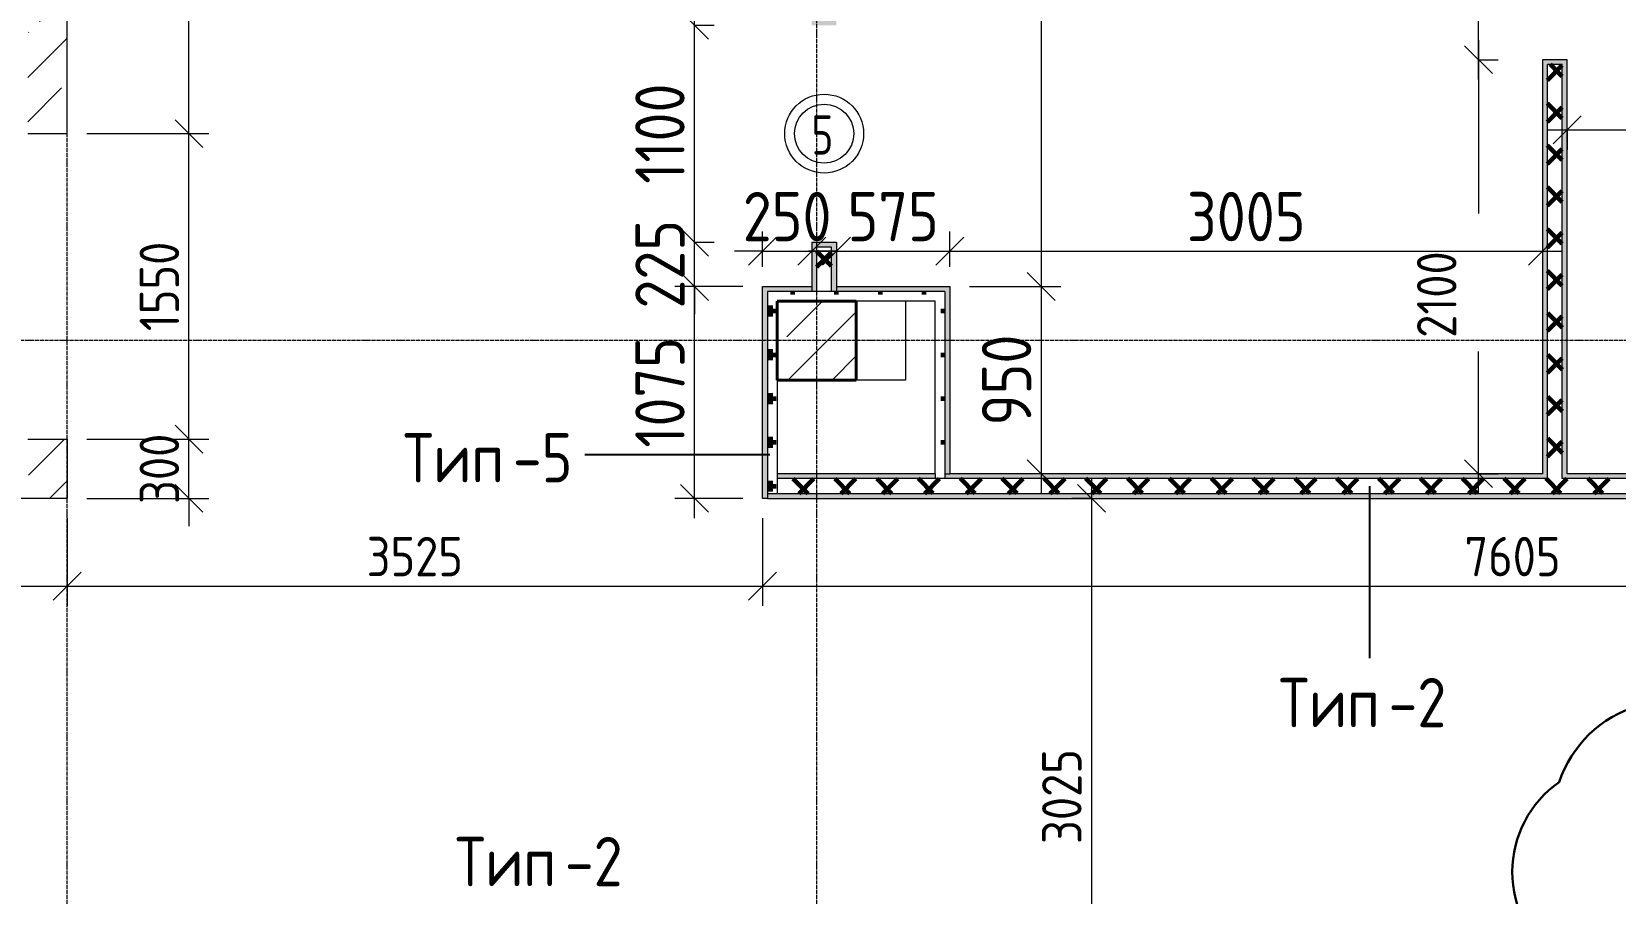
# Model space of a CAD drawing. Header units: millimetres. Extents: x -60946 to 138510, y -262288 to 24501.
# Drawn here: x 46904 to 54933, y -48263 to -43892 of the extents above; entities that cross this region are included whole.
import ezdxf

# ---------------------------------------------------------------- set-up
doc = ezdxf.new("R2010")
doc.units = ezdxf.units.MM
doc.linetypes.add('ADSK_Линия сетки', pattern=[25, 20, -2.5, 0, -2.5])
for name, color, linetype, lineweight in [('2)Тип-2', 3, 'Continuous', 60), ('2)Тип-5', 1, 'Continuous', 60), ('Марки дверей', 7, 'Continuous', 20), ('Несущие колонны', 7, 'Continuous', 18), ('Оси', 7, 'Continuous', 9), ('Перекрытие', 7, 'Continuous', 18), ('Размеры', 7, 'Continuous', 9), ('Стены наружные', 7, 'Continuous', 18), ('Стены несущие', 7, 'Continuous', 30), ('Стены отделка', 7, 'Continuous', 30), ('Стены штриховка', 7, 'Continuous', 9)]:
    doc.layers.add(name, color=color, linetype=linetype, lineweight=lineweight)
doc.layers.add('2)Тип-4', color=7, linetype='Continuous', lineweight=30, true_color=0x0080c0)
doc.styles.add('GOST Common_2', font='', dxfattribs={"width": 0.9, "height": 250})
doc.styles.add('GOST Common_3', font='', dxfattribs={"width": 0.9, "height": 200})
doc.styles.add('GOST Common_B', font='', dxfattribs={"width": 0.8, "height": 200})
doc.styles.get('GOST Common_2').set_extended_font_data('GOST Common')
doc.styles.get('GOST Common_3').set_extended_font_data('GOST Common')
doc.styles.get('GOST Common_B').set_extended_font_data('GOST Common', bold=True)
doc.dimstyles.new('ADSK_Основной_2_0_1', dxfattribs={"dimscale": 304.8, "dimtxt": 201.142999, "dimasz": 0.463911, "dimexe": 0.328084, "dimexo": 0.328084, "dimgap": 0.164042, "dimtad": 1, "dimdec": 3, "dimrnd": 0.001, "dimdsep": 46, "dimtxsty": 'GOST Common_3', "dimblk1": 'OBLIQUE', "dimblk2": 'OBLIQUE', "dimsah": 1, "dimcen": 0.09, "dimdle": 0.328084, "dimazin": 2, "dimtfac": 1, "dimtdec": 4, "dimtix": 1, "dimtmove": 1, "dimatfit": 3, "dimfxl": 1, "dimtvp": 1, "dimtolj": 1, "dimtzin": 0, "dimlwd": 20, "dimlwe": 20, "dimarcsym": 2})
doc.dimstyles.new('ADSK_Основной_2_0_2', dxfattribs={"dimscale": 304.8, "dimtxt": 201.142999, "dimasz": 0.463911, "dimexe": 0.328084, "dimexo": 0.328084, "dimgap": 0.164042, "dimtad": 1, "dimdec": 3, "dimrnd": 0.001, "dimdsep": 46, "dimtxsty": 'GOST Common_3', "dimblk1": 'OBLIQUE', "dimblk2": 'OBLIQUE', "dimsah": 1, "dimcen": 0.09, "dimdle": 0.328084, "dimazin": 2, "dimtfac": 1, "dimtdec": 4, "dimtix": 1, "dimtmove": 0, "dimatfit": 3, "dimfxl": 1, "dimtvp": 1, "dimtolj": 1, "dimtzin": 0, "dimlwd": 20, "dimlwe": 20, "dimarcsym": 2})
doc.dimstyles.new('ADSK_Основной_2_0_3', dxfattribs={"dimscale": 304.8, "dimtxt": 201.142999, "dimasz": 0.463911, "dimexe": 0.328084, "dimexo": 0.328084, "dimgap": 0.164042, "dimtad": 1, "dimdec": 3, "dimrnd": 0.001, "dimdsep": 46, "dimtxsty": 'GOST Common_2', "dimblk1": 'OBLIQUE', "dimblk2": 'OBLIQUE', "dimsah": 1, "dimcen": 0.09, "dimdle": 0.328084, "dimazin": 2, "dimtfac": 1, "dimtdec": 4, "dimtix": 1, "dimtmove": 0, "dimatfit": 3, "dimfxl": 1, "dimtvp": 1, "dimtolj": 1, "dimtzin": 0, "dimlwd": 20, "dimlwe": 20, "dimarcsym": 2})
pattern_1 = [(0, (1283.93, -48864.63), (111.125, 111.125), [55.562, -166.687]), (90, (1311.72, -48892.41), (-111.125, 111.125), [55.562, -166.687])]
pattern_2 = [(45, (1283.93, -48864.63), (-106.066, 106.066), []), (135, (1283.93, -48864.63), (-106.066, -106.066), [])]

# ---------------------------------------------------------------- blocks, each defined once
blk = doc.blocks.new('ADSK_КолоннаЖБ_Прямоугольная - 400x400 мм-1807143-Кладочный план 1-го этажа')
at = {"layer": 'Несущие колонны', "lineweight": 40}
for p, q in [((-200, 200), (200, 200)), ((-200, -200), (-200, 200)), ((200, 200), (200, -200)), ((200, -200), (-200, -200))]:
    blk.add_line(p, q, dxfattribs=at)
blk = doc.blocks.new('М_двери1 - Марка экземпляра 2-3719212-Кладочный план 1-го этажа')
at = {"layer": 'Марки дверей'}
for radius in [2, 1.5]:
    blk.add_circle((0, 0), radius, dxfattribs=at)
blk = doc.blocks.new('_Oblique')
at = {"color": 0, "linetype": 'ByBlock', "lineweight": -2}
blk.add_line((-0.5, -0.5), (0.5, 0.5), dxfattribs=at)
blk = doc.blocks.new('*D3844')
at = {"layer": 'Defpoints', "color": 0, "transparency": 16777216}
for p in [(52376.6, -46259.7), (51683.9, -49284.7), (52276.6, -49284.7)]:
    blk.add_point(p, dxfattribs=at)
at = {"layer": 'Размеры', "color": 0, "lineweight": 20, "transparency": 16777216}
for p, q in [((52276.6, -46159.7), (52276.6, -49384.7)), ((52276.6, -46259.7), (52176.6, -46259.7)), ((51783.9, -49284.7), (52376.6, -49284.7))]:
    blk.add_line(p, q, dxfattribs=at)
at = {"layer": 'Размеры', "color": 0, "lineweight": 20, "transparency": 16777216, "xscale": 141.4, "yscale": 141.4, "zscale": 141.4}
for p, rotation in [((52276.6, -46259.7), 90), ((52276.6, -49284.7), 270)]:
    blk.add_blockref('_Oblique', p, dxfattribs=dict(at, rotation=rotation))
at = {"layer": 'Размеры', "color": 0, "lineweight": 9, "transparency": 16777216, "insert": (52126.6, -47772.2), "char_height": 200, "width": 605.475, "attachment_point": 5, "rotation": 90, "style": 'GOST Common_3'}
blk.add_mtext('\\A1;3025', dxfattribs=at)
blk = doc.blocks.new('*D3859')
at = {"layer": 'Defpoints', "color": 0, "transparency": 16777216}
for p in [(47083.9, -46259.7), (42433.9, -46604.9), (47083.9, -46704.9)]:
    blk.add_point(p, dxfattribs=at)
at = {"layer": 'Размеры', "color": 0, "lineweight": 20, "transparency": 16777216}
for p, q in [((47083.9, -46359.7), (47083.9, -46804.9)), ((42333.9, -46704.9), (47183.9, -46704.9)), ((42433.9, -46704.9), (42433.9, -46804.9))]:
    blk.add_line(p, q, dxfattribs=at)
at = {"layer": 'Размеры', "color": 0, "lineweight": 20, "transparency": 16777216, "xscale": 141.4, "yscale": 141.4, "zscale": 141.4, "rotation": 180}
blk.add_blockref('_Oblique', (42433.9, -46704.9), dxfattribs=at)
at = {"layer": 'Размеры', "color": 0, "lineweight": 20, "transparency": 16777216, "xscale": 141.4, "yscale": 141.4, "zscale": 141.4}
blk.add_blockref('_Oblique', (47083.9, -46704.9), dxfattribs=at)
at = {"layer": 'Размеры', "color": 0, "lineweight": 9, "transparency": 16777216, "insert": (44758.9, -46554.9), "char_height": 200, "width": 625.93, "attachment_point": 5, "style": 'GOST Common_3'}
blk.add_mtext('\\A1;4650', dxfattribs=at)
blk = doc.blocks.new('*D3860')
at = {"layer": 'Defpoints', "color": 0, "transparency": 16777216}
for p in [(47083.9, -46259.7), (50608.9, -46259.7), (50608.9, -46704.9)]:
    blk.add_point(p, dxfattribs=at)
at = {"layer": 'Размеры', "color": 0, "lineweight": 20, "transparency": 16777216}
for p, q in [((47083.9, -46359.7), (47083.9, -46804.9)), ((50608.9, -46359.7), (50608.9, -46804.9)), ((46983.9, -46704.9), (50708.9, -46704.9))]:
    blk.add_line(p, q, dxfattribs=at)
at = {"layer": 'Размеры', "color": 0, "lineweight": 20, "transparency": 16777216, "xscale": 141.4, "yscale": 141.4, "zscale": 141.4, "rotation": 180}
blk.add_blockref('_Oblique', (47083.9, -46704.9), dxfattribs=at)
at = {"layer": 'Размеры', "color": 0, "lineweight": 20, "transparency": 16777216, "xscale": 141.4, "yscale": 141.4, "zscale": 141.4}
blk.add_blockref('_Oblique', (50608.9, -46704.9), dxfattribs=at)
at = {"layer": 'Размеры', "color": 0, "lineweight": 9, "transparency": 16777216, "insert": (48846.4, -46554.9), "char_height": 200, "width": 605.475, "attachment_point": 5, "style": 'GOST Common_3'}
blk.add_mtext('\\A1;3525', dxfattribs=at)
blk = doc.blocks.new('*D3861')
at = {"layer": 'Defpoints', "color": 0, "transparency": 16777216}
for p in [(50608.9, -46259.7), (58213.9, -46604.9), (58213.9, -46704.9)]:
    blk.add_point(p, dxfattribs=at)
at = {"layer": 'Размеры', "color": 0, "lineweight": 20, "transparency": 16777216}
for p, q in [((50608.9, -46359.7), (50608.9, -46804.9)), ((50508.9, -46704.9), (58313.9, -46704.9)), ((58213.9, -46704.9), (58213.9, -46804.9))]:
    blk.add_line(p, q, dxfattribs=at)
at = {"layer": 'Размеры', "color": 0, "lineweight": 20, "transparency": 16777216, "xscale": 141.4, "yscale": 141.4, "zscale": 141.4, "rotation": 180}
blk.add_blockref('_Oblique', (50608.9, -46704.9), dxfattribs=at)
at = {"layer": 'Размеры', "color": 0, "lineweight": 20, "transparency": 16777216, "xscale": 141.4, "yscale": 141.4, "zscale": 141.4}
blk.add_blockref('_Oblique', (58213.9, -46704.9), dxfattribs=at)
at = {"layer": 'Размеры', "color": 0, "lineweight": 9, "transparency": 16777216, "insert": (54411.4, -46554.9), "char_height": 200, "width": 605.475, "attachment_point": 5, "style": 'GOST Common_3'}
blk.add_mtext('\\A1;7605', dxfattribs=at)
blk = doc.blocks.new('*D3871')
at = {"layer": 'Defpoints', "color": 0, "transparency": 16777216}
for p in [(47083.9, -45959.7), (47701.4, -45959.7), (47083.9, -46259.7)]:
    blk.add_point(p, dxfattribs=at)
at = {"layer": 'Размеры', "color": 0, "lineweight": 20, "transparency": 16777216}
for p, q in [((47701.4, -45959.7), (47701.4, -45818.3)), ((47183.9, -45959.7), (47801.4, -45959.7)), ((47701.4, -46259.7), (47701.4, -45959.7)), ((47183.9, -46259.7), (47801.4, -46259.7)), ((47701.4, -46259.7), (47701.4, -46401.1))]:
    blk.add_line(p, q, dxfattribs=at)
at = {"layer": 'Размеры', "color": 0, "lineweight": 20, "transparency": 16777216, "xscale": 141.4, "yscale": 141.4, "zscale": 141.4}
for p, rotation in [((47701.4, -45959.7), 270), ((47701.4, -46259.7), 90)]:
    blk.add_blockref('_Oblique', p, dxfattribs=dict(at, rotation=rotation))
at = {"layer": 'Размеры', "color": 0, "lineweight": 9, "transparency": 16777216, "insert": (47551.4, -46109.7), "char_height": 200, "width": 454.106, "attachment_point": 5, "rotation": 90, "style": 'GOST Common_3'}
blk.add_mtext('\\A1;300', dxfattribs=at)
blk = doc.blocks.new('*D3872')
at = {"layer": 'Defpoints', "color": 0, "transparency": 16777216}
for p in [(47083.9, -44409.7), (47701.4, -44409.7), (47083.9, -45959.7)]:
    blk.add_point(p, dxfattribs=at)
at = {"layer": 'Размеры', "color": 0, "lineweight": 20, "transparency": 16777216}
for p, q in [((47701.4, -46059.7), (47701.4, -44309.7)), ((47183.9, -44409.7), (47801.4, -44409.7)), ((47183.9, -45959.7), (47801.4, -45959.7))]:
    blk.add_line(p, q, dxfattribs=at)
at = {"layer": 'Размеры', "color": 0, "lineweight": 20, "transparency": 16777216, "xscale": 141.4, "yscale": 141.4, "zscale": 141.4}
for p, rotation in [((47701.4, -44409.7), 90), ((47701.4, -45959.7), 270)]:
    blk.add_blockref('_Oblique', p, dxfattribs=dict(at, rotation=rotation))
at = {"layer": 'Размеры', "color": 0, "lineweight": 9, "transparency": 16777216, "insert": (47551.4, -45184.7), "char_height": 200, "width": 560.473, "attachment_point": 5, "rotation": 90, "style": 'GOST Common_3'}
blk.add_mtext('\\A1;1550', dxfattribs=at)
blk = doc.blocks.new('*D3873')
at = {"layer": 'Defpoints', "color": 0, "transparency": 16777216}
for p in [(47601.4, -42359.7), (47701.4, -42359.7), (47083.9, -44409.7)]:
    blk.add_point(p, dxfattribs=at)
at = {"layer": 'Размеры', "color": 0, "lineweight": 20, "transparency": 16777216}
for p, q in [((47701.4, -44509.7), (47701.4, -42259.7)), ((47701.4, -42359.7), (47801.4, -42359.7)), ((47183.9, -44409.7), (47801.4, -44409.7))]:
    blk.add_line(p, q, dxfattribs=at)
at = {"layer": 'Размеры', "color": 0, "lineweight": 20, "transparency": 16777216, "xscale": 141.4, "yscale": 141.4, "zscale": 141.4}
for p, rotation in [((47701.4, -42359.7), 90), ((47701.4, -44409.7), 270)]:
    blk.add_blockref('_Oblique', p, dxfattribs=dict(at, rotation=rotation))
at = {"layer": 'Размеры', "color": 0, "lineweight": 9, "transparency": 16777216, "insert": (47551.4, -43384.7), "char_height": 200, "width": 605.475, "attachment_point": 5, "rotation": 90, "style": 'GOST Common_3'}
blk.add_mtext('\\A1;2050', dxfattribs=at)
blk = doc.blocks.new('*D3884')
at = {"layer": 'Defpoints', "color": 0, "transparency": 16777216}
for p in [(54688.9, -44290.1), (56108.9, -44390.1), (56108.9, -45184.7)]:
    blk.add_point(p, dxfattribs=at)
at = {"layer": 'Размеры', "color": 0, "lineweight": 20, "transparency": 16777216}
for p, q in [((56108.9, -45084.7), (56108.9, -44290.1)), ((54588.9, -44390.1), (56208.9, -44390.1)), ((54688.9, -44390.1), (54688.9, -44490.1))]:
    blk.add_line(p, q, dxfattribs=at)
at = {"layer": 'Размеры', "color": 0, "lineweight": 20, "transparency": 16777216, "xscale": 141.4, "yscale": 141.4, "zscale": 141.4, "rotation": 180}
blk.add_blockref('_Oblique', (54688.9, -44390.1), dxfattribs=at)
at = {"layer": 'Размеры', "color": 0, "lineweight": 20, "transparency": 16777216, "xscale": 141.4, "yscale": 141.4, "zscale": 141.4}
blk.add_blockref('_Oblique', (56108.9, -44390.1), dxfattribs=at)
at = {"layer": 'Размеры', "color": 0, "lineweight": 9, "transparency": 16777216, "insert": (55398.9, -44215.1), "char_height": 250, "width": 580.928, "attachment_point": 5, "style": 'GOST Common_2'}
blk.add_mtext('\\A1;1420', dxfattribs=at)
blk = doc.blocks.new('*D3886')
at = {"layer": 'Defpoints', "color": 0, "transparency": 16777216}
for p in [(54138.6, -44034.7), (54238.6, -44034.7), (54138.6, -46134.7)]:
    blk.add_point(p, dxfattribs=at)
at = {"layer": 'Размеры', "color": 0, "lineweight": 20, "transparency": 16777216}
for p, q in [((54238.6, -43934.7), (54238.6, -44814.8)), ((54238.6, -44034.7), (54338.6, -44034.7)), ((54238.6, -46234.7), (54238.6, -45514.8)), ((54238.6, -46134.7), (54338.6, -46134.7))]:
    blk.add_line(p, q, dxfattribs=at)
at = {"layer": 'Размеры', "color": 0, "lineweight": 20, "transparency": 16777216, "xscale": 141.4, "yscale": 141.4, "zscale": 141.4}
for p, rotation in [((54238.6, -44034.7), 90), ((54238.6, -46134.7), 270)]:
    blk.add_blockref('_Oblique', p, dxfattribs=dict(at, rotation=rotation))
at = {"layer": 'Размеры', "color": 0, "lineweight": 9, "transparency": 16777216, "insert": (53927.2, -45445.1), "char_height": 200, "width": 560.473, "attachment_point": 1, "rotation": 90, "line_spacing_factor": 1.022761, "style": 'GOST Common_3'}
blk.add_mtext('\\A1;2100', dxfattribs=at)
blk = doc.blocks.new('*D3887')
at = {"layer": 'Defpoints', "color": 0, "transparency": 16777216}
for p in [(54138.6, -42934.7), (54238.6, -42934.7), (54138.6, -44034.7)]:
    blk.add_point(p, dxfattribs=at)
at = {"layer": 'Размеры', "color": 0, "lineweight": 20, "transparency": 16777216}
for p, q in [((54238.6, -44134.7), (54238.6, -42834.7)), ((54238.6, -42934.7), (54338.6, -42934.7)), ((54238.6, -44034.7), (54338.6, -44034.7))]:
    blk.add_line(p, q, dxfattribs=at)
at = {"layer": 'Размеры', "color": 0, "lineweight": 20, "transparency": 16777216, "xscale": 141.4, "yscale": 141.4, "zscale": 141.4}
for p, rotation in [((54238.6, -42934.7), 90), ((54238.6, -44034.7), 270)]:
    blk.add_blockref('_Oblique', p, dxfattribs=dict(at, rotation=rotation))
at = {"layer": 'Размеры', "color": 0, "lineweight": 9, "transparency": 16777216, "insert": (54063.6, -43484.7), "char_height": 250, "width": 515.472, "attachment_point": 5, "rotation": 90, "style": 'GOST Common_2'}
blk.add_mtext('\\A1;1100', dxfattribs=at)
blk = doc.blocks.new('*D3889')
at = {"layer": 'Defpoints', "color": 0, "transparency": 16777216}
for p in [(52121.4, -41884.7), (51558.9, -45184.7), (52021.5, -45184.7)]:
    blk.add_point(p, dxfattribs=at)
at = {"layer": 'Размеры', "color": 0, "lineweight": 20, "transparency": 16777216}
for p, q in [((52021.5, -41784.7), (52021.5, -45284.7)), ((52021.4, -41884.7), (51921.5, -41884.7)), ((51658.9, -45184.7), (52121.5, -45184.7))]:
    blk.add_line(p, q, dxfattribs=at)
at = {"layer": 'Размеры', "color": 0, "lineweight": 20, "transparency": 16777216, "xscale": 141.4, "yscale": 141.4, "zscale": 141.4}
for p, rotation in [((52021.5, -41884.7), 90), ((52021.5, -45184.7), 270)]:
    blk.add_blockref('_Oblique', p, dxfattribs=dict(at, rotation=rotation))
at = {"layer": 'Размеры', "color": 0, "lineweight": 9, "transparency": 16777216, "insert": (51846.5, -43534.7), "char_height": 250, "width": 605.475, "attachment_point": 5, "rotation": 90, "style": 'GOST Common_2'}
blk.add_mtext('\\A1;3300', dxfattribs=at)
blk = doc.blocks.new('*D3890')
at = {"layer": 'Defpoints', "color": 0, "transparency": 16777216}
for p in [(51558.9, -45184.7), (52021.5, -46134.7), (52121.4, -46134.7)]:
    blk.add_point(p, dxfattribs=at)
at = {"layer": 'Размеры', "color": 0, "lineweight": 20, "transparency": 16777216}
for p, q in [((52021.5, -45084.7), (52021.5, -46234.7)), ((51658.9, -45184.7), (52121.5, -45184.7)), ((52021.4, -46134.7), (51921.5, -46134.7))]:
    blk.add_line(p, q, dxfattribs=at)
at = {"layer": 'Размеры', "color": 0, "lineweight": 20, "transparency": 16777216, "xscale": 141.4, "yscale": 141.4, "zscale": 141.4}
for p, rotation in [((52021.5, -45184.7), 90), ((52021.5, -46134.7), 270)]:
    blk.add_blockref('_Oblique', p, dxfattribs=dict(at, rotation=rotation))
at = {"layer": 'Размеры', "color": 0, "lineweight": 9, "transparency": 16777216, "insert": (51846.5, -45659.7), "char_height": 250, "width": 454.106, "attachment_point": 5, "rotation": 90, "style": 'GOST Common_2'}
blk.add_mtext('\\A1;950', dxfattribs=at)
blk = doc.blocks.new('*D3908')
at = {"layer": 'Defpoints', "color": 0, "transparency": 16777216}
for p in [(50264.2, -45184.7), (50608.9, -45184.7), (50608.9, -46259.7)]:
    blk.add_point(p, dxfattribs=at)
at = {"layer": 'Размеры', "color": 0, "lineweight": 20, "transparency": 16777216}
for p, q in [((50264.2, -46359.7), (50264.2, -45084.7)), ((50508.9, -45184.7), (50164.2, -45184.7)), ((50508.9, -46259.7), (50164.2, -46259.7))]:
    blk.add_line(p, q, dxfattribs=at)
at = {"layer": 'Размеры', "color": 0, "lineweight": 20, "transparency": 16777216, "xscale": 141.4, "yscale": 141.4, "zscale": 141.4}
for p, rotation in [((50264.2, -45184.7), 90), ((50264.2, -46259.7), 270)]:
    blk.add_blockref('_Oblique', p, dxfattribs=dict(at, rotation=rotation))
at = {"layer": 'Размеры', "color": 0, "lineweight": 9, "transparency": 16777216, "insert": (50089.2, -45722.2), "char_height": 250, "width": 560.473, "attachment_point": 5, "rotation": 90, "style": 'GOST Common_2'}
blk.add_mtext('\\A1;1075', dxfattribs=at)
blk = doc.blocks.new('*D3909')
at = {"layer": 'Defpoints', "color": 0, "transparency": 16777216}
for p in [(50164.2, -44959.7), (50264.2, -44959.7), (50608.9, -45184.7)]:
    blk.add_point(p, dxfattribs=at)
at = {"layer": 'Размеры', "color": 0, "lineweight": 20, "transparency": 16777216}
for p, q in [((50264.2, -44959.7), (50264.2, -44818.3)), ((50264.2, -44959.7), (50364.2, -44959.7)), ((50264.2, -45184.7), (50264.2, -44959.7)), ((50508.9, -45184.7), (50164.2, -45184.7)), ((50264.2, -45184.7), (50264.2, -45326.1))]:
    blk.add_line(p, q, dxfattribs=at)
at = {"layer": 'Размеры', "color": 0, "lineweight": 20, "transparency": 16777216, "xscale": 141.4, "yscale": 141.4, "zscale": 141.4}
for p, rotation in [((50264.2, -44959.7), 270), ((50264.2, -45184.7), 90)]:
    blk.add_blockref('_Oblique', p, dxfattribs=dict(at, rotation=rotation))
at = {"layer": 'Размеры', "color": 0, "lineweight": 9, "transparency": 16777216, "insert": (50089.2, -45072.2), "char_height": 250, "width": 454.106, "attachment_point": 5, "rotation": 90, "style": 'GOST Common_2'}
blk.add_mtext('\\A1;225', dxfattribs=at)
blk = doc.blocks.new('*D3910')
at = {"layer": 'Defpoints', "color": 0, "transparency": 16777216}
for p in [(50164.2, -43859.7), (50264.2, -43859.7), (50164.2, -44959.7)]:
    blk.add_point(p, dxfattribs=at)
at = {"layer": 'Размеры', "color": 0, "lineweight": 20, "transparency": 16777216}
for p, q in [((50264.2, -45059.7), (50264.2, -43759.7)), ((50264.2, -43859.7), (50364.2, -43859.7)), ((50264.2, -44959.7), (50364.2, -44959.7))]:
    blk.add_line(p, q, dxfattribs=at)
at = {"layer": 'Размеры', "color": 0, "lineweight": 20, "transparency": 16777216, "xscale": 141.4, "yscale": 141.4, "zscale": 141.4}
for p, rotation in [((50264.2, -43859.7), 90), ((50264.2, -44959.7), 270)]:
    blk.add_blockref('_Oblique', p, dxfattribs=dict(at, rotation=rotation))
at = {"layer": 'Размеры', "color": 0, "lineweight": 9, "transparency": 16777216, "insert": (50089.2, -44409.7), "char_height": 250, "width": 515.472, "attachment_point": 5, "rotation": 90, "style": 'GOST Common_2'}
blk.add_mtext('\\A1;1100', dxfattribs=at)
blk = doc.blocks.new('*D3911')
at = {"layer": 'Defpoints', "color": 0, "transparency": 16777216}
for p in [(50164.2, -42359.7), (50264.2, -42359.7), (50164.2, -43859.7)]:
    blk.add_point(p, dxfattribs=at)
at = {"layer": 'Размеры', "color": 0, "lineweight": 20, "transparency": 16777216}
for p, q in [((50264.2, -42259.7), (50264.2, -42838.9)), ((50264.2, -42359.7), (50364.2, -42359.7)), ((50264.2, -43959.7), (50264.2, -43538.9)), ((50264.2, -43859.7), (50364.2, -43859.7))]:
    blk.add_line(p, q, dxfattribs=at)
at = {"layer": 'Размеры', "color": 0, "lineweight": 20, "transparency": 16777216, "xscale": 141.4, "yscale": 141.4, "zscale": 141.4}
for p, rotation in [((50264.2, -42359.7), 90), ((50264.2, -43859.7), 270)]:
    blk.add_blockref('_Oblique', p, dxfattribs=dict(at, rotation=rotation))
at = {"layer": 'Размеры', "color": 0, "lineweight": 9, "transparency": 16777216, "insert": (49952.8, -43469.1), "char_height": 200, "width": 560.473, "attachment_point": 1, "rotation": 90, "line_spacing_factor": 1.022761, "style": 'GOST Common_3'}
blk.add_mtext('\\A1;1500', dxfattribs=at)
blk = doc.blocks.new('*D3642')
at = {"layer": 'Defpoints', "color": 0, "transparency": 16777216}
for p in [(50858.9, -44905.5), (50858.9, -45005.4), (50608.9, -45184.7)]:
    blk.add_point(p, dxfattribs=at)
at = {"layer": 'Размеры', "color": 0, "lineweight": 20, "transparency": 16777216}
for p, q in [((50608.9, -45084.7), (50608.9, -44905.4)), ((50608.9, -45005.4), (50467.5, -45005.4)), ((50608.9, -45005.4), (50858.9, -45005.4)), ((50858.9, -45005.4), (51000.3, -45005.4)), ((50858.9, -45005.5), (50858.9, -45105.4))]:
    blk.add_line(p, q, dxfattribs=at)
at = {"layer": 'Размеры', "color": 0, "lineweight": 20, "transparency": 16777216, "xscale": 141.4, "yscale": 141.4, "zscale": 141.4}
blk.add_blockref('_Oblique', (50608.9, -45005.4), dxfattribs=at)
at = {"layer": 'Размеры', "color": 0, "lineweight": 20, "transparency": 16777216, "xscale": 141.4, "yscale": 141.4, "zscale": 141.4, "rotation": 180}
blk.add_blockref('_Oblique', (50858.9, -45005.4), dxfattribs=at)
at = {"layer": 'Размеры', "color": 0, "lineweight": 9, "transparency": 16777216, "insert": (50733.9, -44830.4), "char_height": 250, "width": 454.106, "attachment_point": 5, "style": 'GOST Common_2'}
blk.add_mtext('\\A1;250', dxfattribs=at)
blk = doc.blocks.new('*D3643')
at = {"layer": 'Defpoints', "color": 0, "transparency": 16777216}
for p in [(50983.9, -44905.5), (51558.9, -45005.4), (51558.9, -45184.7)]:
    blk.add_point(p, dxfattribs=at)
at = {"layer": 'Размеры', "color": 0, "lineweight": 20, "transparency": 16777216}
for p, q in [((51558.9, -45084.7), (51558.9, -44905.4)), ((50983.9, -45005.4), (50842.5, -45005.4)), ((50983.9, -45005.4), (51558.9, -45005.4)), ((50983.9, -45005.5), (50983.9, -45105.4)), ((51558.9, -45005.4), (51700.3, -45005.4))]:
    blk.add_line(p, q, dxfattribs=at)
at = {"layer": 'Размеры', "color": 0, "lineweight": 20, "transparency": 16777216, "xscale": 141.4, "yscale": 141.4, "zscale": 141.4}
blk.add_blockref('_Oblique', (50983.9, -45005.4), dxfattribs=at)
at = {"layer": 'Размеры', "color": 0, "lineweight": 20, "transparency": 16777216, "xscale": 141.4, "yscale": 141.4, "zscale": 141.4, "rotation": 180}
blk.add_blockref('_Oblique', (51558.9, -45005.4), dxfattribs=at)
at = {"layer": 'Размеры', "color": 0, "lineweight": 9, "transparency": 16777216, "insert": (51271.4, -44830.4), "char_height": 250, "width": 454.106, "attachment_point": 5, "style": 'GOST Common_2'}
blk.add_mtext('\\A1;575', dxfattribs=at)
blk = doc.blocks.new('*D3644')
at = {"layer": 'Defpoints', "color": 0, "transparency": 16777216}
for p in [(54563.9, -44905.5), (54563.9, -45005.4), (51558.9, -45184.7)]:
    blk.add_point(p, dxfattribs=at)
at = {"layer": 'Размеры', "color": 0, "lineweight": 20, "transparency": 16777216}
for p, q in [((51558.9, -45084.7), (51558.9, -44905.4)), ((51458.9, -45005.4), (54663.9, -45005.4)), ((54563.9, -45005.5), (54563.9, -45105.4))]:
    blk.add_line(p, q, dxfattribs=at)
at = {"layer": 'Размеры', "color": 0, "lineweight": 20, "transparency": 16777216, "xscale": 141.4, "yscale": 141.4, "zscale": 141.4, "rotation": 180}
blk.add_blockref('_Oblique', (51558.9, -45005.4), dxfattribs=at)
at = {"layer": 'Размеры', "color": 0, "lineweight": 20, "transparency": 16777216, "xscale": 141.4, "yscale": 141.4, "zscale": 141.4}
blk.add_blockref('_Oblique', (54563.9, -45005.4), dxfattribs=at)
at = {"layer": 'Размеры', "color": 0, "lineweight": 9, "transparency": 16777216, "insert": (53061.4, -44830.4), "char_height": 250, "width": 605.475, "attachment_point": 5, "style": 'GOST Common_2'}
blk.add_mtext('\\A1;3005', dxfattribs=at)

msp = doc.modelspace()

# ---------------------------------------------------------------- hatches: boundary and pattern name
at = {"layer": '2)Тип-2'}
h = msp.add_hatch(color=256, dxfattribs=at)
h.paths.add_polyline_path([(54688.9343, -46134.6624), (54688.9343, -44034.6624), (54563.9343, -44034.6624), (54563.9343, -44059.6624), (54663.9343, -44059.6624), (54663.9343, -46134.6624)])
h.paths.add_polyline_path([(54563.9343, -42934.6624), (54688.9343, -42934.6624), (54688.9343, -39509.6624), (54663.9343, -39509.6624), (54663.9343, -42909.6624), (54563.9343, -42909.6624)])
h = msp.add_hatch(color=256, dxfattribs=at)
h.paths.add_polyline_path([(54563.9343, -46134.6624), (54588.9343, -46134.6624), (54588.9343, -44059.6624), (54563.9343, -44059.6624)])
h.paths.add_polyline_path([(54588.9343, -42909.6624), (54588.9343, -41859.6624), (54563.9343, -41859.6624), (54563.9343, -42909.6624)])
h.paths.add_polyline_path([(54588.9343, -41784.6624), (54588.9343, -39509.6624), (54563.9343, -39509.6624), (54563.9343, -41784.6624)])
h = msp.add_hatch(dxfattribs=at)
h.set_pattern_fill('FP_4', color=256, style=0, pattern_type=2)
h.set_pattern_definition(pattern_2)
h.paths.add_polyline_path([(54588.9343, -46159.6624), (54663.9343, -46159.6624), (54663.9343, -44059.6624), (54588.9343, -44059.6624), (54588.9343, -46134.6624)])
h.paths.add_polyline_path([(54663.9343, -42909.6624), (54663.9343, -39509.6624), (54588.9343, -39509.6624), (54588.9343, -42909.6624)])
h = msp.add_hatch(color=256, dxfattribs=at)
h.paths.add_polyline_path([(50958.9343, -45209.6624), (50983.9343, -45209.6624), (50983.9343, -44959.6624), (50858.9343, -44959.6624), (50858.9343, -44984.6624), (50958.9343, -44984.6624), (50958.9343, -45184.6624)])
h.paths.add_polyline_path([(50983.9343, -43859.6624), (50983.9343, -42359.6624), (50883.9343, -42359.6624), (50883.9343, -42384.6624), (50958.9343, -42384.6624), (50958.9343, -43834.6624), (50858.9343, -43834.6624), (50858.9343, -43859.6624)])
h = msp.add_hatch(color=256, dxfattribs=at)
h.paths.add_polyline_path([(50858.9343, -45209.6624), (50883.9343, -45209.6624), (50883.9343, -44984.6624), (50858.9343, -44984.6624), (50858.9343, -45184.6624)])
h.paths.add_polyline_path([(50858.9343, -43834.6624), (50883.9343, -43834.6624), (50883.9343, -42359.6624), (50858.9343, -42359.6624), (50858.9343, -43549.7783)])
h = msp.add_hatch(dxfattribs=at)
h.set_pattern_fill('FP_4', color=256, style=0, pattern_type=2)
h.set_pattern_definition(pattern_2)
h.paths.add_polyline_path([(50883.9343, -45209.6624), (50958.9343, -45209.6624), (50958.9343, -44984.6624), (50883.9343, -44984.6624), (50883.9343, -45184.6624)])
h.paths.add_polyline_path([(50958.9343, -43834.6624), (50958.9343, -42384.6624), (50883.9343, -42384.6624), (50883.9343, -43834.6624)])
h = msp.add_hatch(color=256, dxfattribs=at)
h.paths.add_polyline_path([(56912.242, -46259.6624), (58188.9343, -46259.6624), (58188.9343, -46234.6624), (50633.9343, -46234.6624), (50633.9343, -46259.6624), (55439.7696, -46259.6624)])
h.paths.add_polyline_path([(59513.9343, -46259.6624), (59513.9343, -46159.6624), (59488.9343, -46159.6624), (59488.9343, -46234.6624), (59338.9343, -46234.6624), (59338.9343, -46259.6624)])
h = msp.add_hatch(color=256, dxfattribs=at)
h.paths.add_polyline_path([(58213.9343, -46259.6624), (58213.9343, -46134.6624), (57588.9343, -46134.6624), (57588.9343, -46159.6624), (58188.9343, -46159.6624), (58188.9343, -46259.6624)])
h.paths.add_polyline_path([(59338.9343, -46259.6624), (59338.9343, -46159.6624), (59513.9343, -46159.6624), (59513.9343, -46134.6624), (59313.9343, -46134.6624), (59313.9343, -46259.6624)])
h.paths.add_polyline_path([(57513.9343, -46159.6624), (57513.9343, -46134.6624), (56183.9343, -46134.6624), (56183.9343, -46159.6624), (56912.242, -46159.6624)])
h.paths.add_polyline_path([(54663.9343, -46159.6624), (56133.9343, -46159.6624), (56133.9343, -46134.6624), (54663.9343, -46134.6624)])
h.paths.add_polyline_path([(51533.9343, -46159.6624), (54588.9343, -46159.6624), (54588.9343, -46134.6624), (51533.9343, -46134.6624)])
h.paths.add_polyline_path([(51483.9343, -46159.6624), (51483.9343, -46134.6624), (50683.9343, -46134.6624), (50683.9343, -46159.6624)])
h = msp.add_hatch(dxfattribs=at)
h.set_pattern_fill('FP_4', color=256, style=0, pattern_type=2)
h.set_pattern_definition(pattern_2)
h.paths.add_polyline_path([(59338.9343, -46234.6624), (59488.9343, -46234.6624), (59488.9343, -46159.6624), (59338.9343, -46159.6624)])
h.paths.add_polyline_path([(50683.9343, -46234.6624), (58188.9343, -46234.6624), (58188.9343, -46159.6624), (50683.9343, -46159.6624)])
at = {"layer": '2)Тип-5', "true_color": 0xd50000}
h = msp.add_hatch(color=12, dxfattribs=at)
h.paths.add_polyline_path([(50633.9343, -45209.6624), (50858.9343, -45209.6624), (50858.9343, -45184.6624), (50608.9343, -45184.6624), (50608.9343, -45209.6624)])
h.paths.add_polyline_path([(50983.9343, -45209.6624), (51558.9343, -45209.6624), (51558.9343, -45184.6624), (50983.9343, -45184.6624)])
for points in [[(50633.9343, -46259.6624), (50633.9343, -45209.6624), (50608.9343, -45209.6624), (50608.9343, -46259.6624)], [(51558.9343, -46134.6624), (51558.9343, -45209.6624), (51533.9343, -45209.6624), (51533.9343, -46134.6624)]]:
    msp.add_hatch(color=12, dxfattribs=at).paths.add_polyline_path(points)
h = msp.add_hatch(dxfattribs=at)
h.set_pattern_fill('FP_6', color=12, style=0, pattern_type=2)
h.set_pattern_definition(pattern_1)
h.paths.add_polyline_path([(51483.9343, -45259.6624), (51533.9343, -45259.6624), (51533.9343, -45209.6624), (50633.9343, -45209.6624), (50633.9343, -45259.6624), (51022.3524, -45259.6624)])
h = msp.add_hatch(dxfattribs=at)
h.set_pattern_fill('FP_6', color=12, style=0, pattern_type=2)
h.set_pattern_definition(pattern_1)
h.paths.add_polyline_path([(50633.9343, -46234.6624), (50683.9343, -46234.6624), (50683.9343, -45259.6624), (50633.9343, -45259.6624), (50633.9343, -46126.1139)])
h = msp.add_hatch(dxfattribs=at)
h.set_pattern_fill('FP_6', color=12, style=0, pattern_type=2)
h.set_pattern_definition(pattern_1)
h.paths.add_polyline_path([(51533.9343, -46159.6624), (51533.9343, -45259.6624), (51483.9343, -45259.6624), (51483.9343, -46159.6624)])
at = {"layer": 'Несущие колонны', "lineweight": 9}
h = msp.add_hatch(dxfattribs=at)
h.set_pattern_fill('FP_3', color=256, style=0, pattern_type=2)
h.set_pattern_definition([(45, (1283.93, -48864.63), (-224.5064, 224.5064), []), (45, (1508.44, -48864.63), (-224.5064, 224.5064), [396.875, -79.375, 3.353, -76.022])])
h.paths.add_polyline_path([(51022.3524, -45659.6624), (51083.9343, -45659.6624), (51083.9343, -45259.6624), (50683.9343, -45259.6624), (50683.9343, -45659.6624)])
at = {"layer": 'Стены наружные', "lineweight": 9}
h = msp.add_hatch(dxfattribs=at)
h.set_pattern_fill('FP_1', color=256, style=0, pattern_type=2)
h.set_pattern_definition([(45, (1283.93, -48864.63), (84.18955, 308.69595), [396.875, -79.375, 3.353, -76.022])])
h.paths.add_polyline_path([(47083.9343, -46259.6624), (47083.9343, -45959.6624), (46883.9343, -45959.6624), (46883.9343, -46259.6624)])
h.paths.add_polyline_path([(46883.9343, -44409.6624), (47083.9343, -44409.6624), (47083.9343, -37659.6624), (46883.9343, -37659.6624), (46883.9343, -43549.7783)])

# ---------------------------------------------------------------- linework, layer by layer
at = {"layer": '2)Тип-2', "lineweight": 25}
msp.add_line((53687.0698, -46197.1624), (53687.0698, -47069.9148), dxfattribs=at)
at = {"layer": '2)Тип-4', "color": 5}
msp.add_lwpolyline([(54647.3571, -51168.437, -0.52056705), (54647.3571, -49586.8134, -0.52056705), (54647.3571, -48610.3671, -0.52056705), (54647.3571, -47699.1807, -0.52056705), (55595.4093, -47418.2142, -0.52056705), (57262.0928, -47418.2142, -0.52056705), (58743.5807, -47418.2142, -0.52056705), (58801.8464, -48296.5367, -0.52056705), (58801.8464, -49435.5391, -0.52056705), (58801.8464, -51124.6815, -0.52056705), (57512.9883, -51168.437, -0.52056705), (55949.5383, -51168.437, -0.52056705)], format="xyb", close=True, dxfattribs=at)
at = {"layer": '2)Тип-5', "lineweight": 25}
msp.add_line((50646.4343, -46039.4614), (49707.6764, -46039.4614), dxfattribs=at)
at = {"layer": 'Несущие колонны', "lineweight": 9}
for p, q in [((51083.9343, -45259.6624), (50683.9343, -45259.6624)), ((50683.9343, -45659.6624), (50683.9343, -45259.6624)), ((51083.9343, -45259.6624), (51083.9343, -45659.6624)), ((51083.9343, -45659.6624), (50683.9343, -45659.6624))]:
    msp.add_line(p, q, dxfattribs=at)
at = {"layer": 'Оси', "linetype": 'ADSK_Линия сетки', "lineweight": 5}
for p, q in [((47083.9343, -59838.5137), (47083.9343, -38837.1863)), ((50883.9343, -59838.5137), (50883.9343, -38837.1863)), ((63681.4538, -45459.6624), (-23956.1623, -45459.6624))]:
    msp.add_line(p, q, dxfattribs=at)
at = {"layer": 'Перекрытие'}
for p, q in [((51333.9343, -45259.6624), (51333.9343, -45659.6624)), ((51333.9343, -45659.6624), (51083.9343, -45659.6624))]:
    msp.add_line(p, q, dxfattribs=at)
at = {"layer": 'Стены несущие', "lineweight": 9}
for p, q in [((47083.9343, -44409.6624), (47083.9343, -42359.6624)), ((54563.9343, -44034.6624), (54563.9343, -46134.6624)), ((54688.9343, -44034.6624), (54563.9343, -44034.6624)), ((54688.9343, -46134.6624), (54688.9343, -44034.6624)), ((46883.9343, -44409.6624), (47083.9343, -44409.6624)), ((50858.9343, -44959.6624), (50858.9343, -45184.6624)), ((50858.9343, -44959.6624), (50983.9343, -44959.6624)), ((50983.9343, -44959.6624), (50983.9343, -45184.6624)), ((51483.9343, -45259.6624), (50683.9343, -45259.6624)), ((50683.9343, -45259.6624), (50683.9343, -46134.6624)), ((51483.9343, -46134.6624), (51483.9343, -45259.6624)), ((46883.9343, -45959.6624), (47083.9343, -45959.6624)), ((47083.9343, -45959.6624), (47083.9343, -46259.6624)), ((51483.9343, -46134.6624), (50683.9343, -46134.6624)), ((54563.9343, -46134.6624), (51558.9343, -46134.6624)), ((56108.9343, -46134.6624), (54688.9343, -46134.6624)), ((47083.9343, -46259.6624), (42433.9343, -46259.6624)), ((50633.9343, -46259.6624), (58213.9343, -46259.6624))]:
    msp.add_line(p, q, dxfattribs=at)
at = {"layer": 'Стены отделка', "lineweight": 18}
for p, q in [((50608.9343, -45184.6624), (50858.9343, -45184.6624)), ((50608.9343, -46259.6624), (50608.9343, -45184.6624)), ((50983.9343, -45184.6624), (51558.9343, -45184.6624)), ((51558.9343, -45184.6624), (51558.9343, -46134.6624)), ((50633.9343, -46259.6624), (50608.9343, -46259.6624))]:
    msp.add_line(p, q, dxfattribs=at)
at = {"layer": 'Стены штриховка', "lineweight": 9}
for p, q in [((54663.9343, -44059.6624), (54588.9343, -44059.6624)), ((54588.9343, -46159.6624), (54588.9343, -44059.6624)), ((54663.9343, -46159.6624), (54663.9343, -44059.6624)), ((50958.9343, -44984.6624), (50883.9343, -44984.6624)), ((50883.9343, -45209.6624), (50883.9343, -44984.6624)), ((50958.9343, -45209.6624), (50958.9343, -44984.6624)), ((50858.9343, -45184.6624), (50858.9343, -45209.6624)), ((50983.9343, -45184.6624), (50983.9343, -45209.6624)), ((51533.9343, -45209.6624), (50633.9343, -45209.6624)), ((50633.9343, -45209.6624), (50633.9343, -46259.6624)), ((51533.9343, -45209.6624), (51533.9343, -46159.6624)), ((50683.9343, -46134.6624), (50683.9343, -46234.6624)), ((54588.9343, -46159.6624), (50683.9343, -46159.6624)), ((51483.9343, -46134.6624), (51483.9343, -46159.6624)), ((51533.9343, -46134.6624), (51558.9343, -46134.6624)), ((57513.9343, -46159.6624), (54663.9343, -46159.6624)), ((50633.9343, -46234.6624), (58188.9343, -46234.6624))]:
    msp.add_line(p, q, dxfattribs=at)

# ---------------------------------------------------------------- block references
at = {"layer": 'Марки дверей', "xscale": 99.99999999999993, "yscale": 99.99999999999993, "zscale": 99.99999999999993}
msp.add_blockref('М_двери1 - Марка экземпляра 2-3719212-Кладочный план 1-го этажа', (50921.4343, -44409.6624), dxfattribs=at)
at = {"layer": 'Несущие колонны', "lineweight": 40, "rotation": 89.9999999999999}
msp.add_blockref('ADSK_КолоннаЖБ_Прямоугольная - 400x400 мм-1807143-Кладочный план 1-го этажа', (50883.9343, -45459.6624), dxfattribs=at)

# ---------------------------------------------------------------- texts
at = {"layer": '2)Тип-2', "color": 116, "lineweight": 25, "true_color": 0x008040, "char_height": 250, "attachment_point": 1, "style": 'GOST Common_3'}
for s, insert, width in [('Тип', (53227.0698, -47170.4877), 673.4175), ('-2', (53782.6948, -47170.4877), 432.91125), ('Тип', (49051.4681, -47976.9508), 673.4175), ('-2', (49607.0931, -47976.9508), 432.91125)]:
    msp.add_mtext(s, dxfattribs=dict(at, insert=insert, width=width))
at = {"layer": '2)Тип-5', "color": 116, "lineweight": 25, "true_color": 0x008040, "char_height": 250, "attachment_point": 1, "style": 'GOST Common_3'}
for s, insert, width in [('Тип', (48787.6764, -45928.5344), 673.4175), ('-5', (49343.3014, -45928.5344), 432.91125)]:
    msp.add_mtext(s, dxfattribs=dict(at, insert=insert, width=width))
at = {"layer": 'Марки дверей', "lineweight": 5, "insert": (50857.3769, -44316.0035), "char_height": 200, "width": 147.5105, "attachment_point": 1, "style": 'GOST Common_B'}
msp.add_mtext('\\fGOST Common|b1|i0|c204|p34|;\\W.8;5', dxfattribs=at)

# ---------------------------------------------------------------- dimensions: what is measured, and where the dimension line sits
at = {"layer": 'Размеры', "lineweight": 9}
for base, p1, p2, dimstyle, override, picture, middle in [((52021.4573, -45184.6624), (52121.4422, -41884.6624), (51558.9343, -45184.6624), 'ADSK_Основной_2_0_3', {"dimpost": '<>', "dimfxl": 3347.598403}, '*D3889', (51846.4573, -43534.6624)), ((47701.4264, -42359.6624), (47083.9343, -44409.6624), (47601.4415, -42359.6624), 'ADSK_Основной_2_0_2', {"dimpost": '<>', "dimfxl": 2114.31163}, '*D3873', (47551.4264, -43384.6624)), ((54238.6152, -42934.6624), (54138.6303, -44034.6624), (54138.6303, -42934.6624), 'ADSK_Основной_2_0_3', {"dimpost": '<>', "dimfxl": 1100}, '*D3887', (54063.6152, -43484.6624)), ((50264.1654, -43859.6624), (50164.1805, -44959.6624), (50164.1805, -43859.6624), 'ADSK_Основной_2_0_3', {"dimpost": '<>', "dimfxl": 1100}, '*D3910', (50089.1654, -44409.6624)), ((47701.4264, -44409.6624), (47083.9343, -45959.6624), (47083.9343, -44409.6624), 'ADSK_Основной_2_0_2', {"dimpost": '<>', "dimfxl": 1550}, '*D3872', (47551.4264, -45184.6624)), ((50264.1654, -44959.6624), (50608.9343, -45184.6624), (50164.1805, -44959.6624), 'ADSK_Основной_2_0_3', {"dimpost": '<>', "dimfxl": 498.428512}, '*D3909', (50089.1654, -45072.1624)), ((50264.1654, -45184.6624), (50608.9343, -46259.6624), (50608.9343, -45184.6624), 'ADSK_Основной_2_0_3', {"dimpost": '<>', "dimfxl": 1075}, '*D3908', (50089.1654, -45722.1624)), ((52021.4573, -46134.6624), (51558.9343, -45184.6624), (52121.4422, -46134.6624), 'ADSK_Основной_2_0_3', {"dimpost": '<>', "dimfxl": 1104.044867}, '*D3890', (51846.4573, -45659.6624)), ((47701.4264, -45959.6624), (47083.9343, -46259.6624), (47083.9343, -45959.6624), 'ADSK_Основной_2_0_2', {"dimpost": '<>', "dimfxl": 300}, '*D3871', (47551.4264, -46109.6624)), ((52276.5875, -49284.6624), (52376.5724, -46259.6624), (51683.9343, -49284.6624), 'ADSK_Основной_2_0_2', {"dimpost": '<>', "dimfxl": 3103.284159}, '*D3844', (52126.5875, -47772.1624))]:
    dim = msp.add_linear_dim(base=base, p1=p1, p2=p2, angle=90, dimstyle=dimstyle, override=override, dxfattribs=at)
    dim.commit()
    dim.dimension.update_dxf_attribs({"geometry": picture, "text_midpoint": middle})
for base, p1, p2, override, picture, middle in [((50264.1654, -42359.6624), (50164.1805, -43859.6624), (50164.1805, -42359.6624), {"dimpost": '<>', "dimfxl": 1500}, '*D3911', (50086.133, -43188.8974)), ((54238.6152, -44034.6624), (54138.6303, -46134.6624), (54138.6303, -44034.6624), {"dimpost": '<>', "dimfxl": 2100}, '*D3886', (54060.5829, -45164.8389))]:
    dim = msp.add_linear_dim(base=base, p1=p1, p2=p2, angle=90, dimstyle='ADSK_Основной_2_0_1', override=override, dxfattribs=at)
    dim.commit()
    dim.dimension.update_dxf_attribs({"geometry": picture, "text_midpoint": middle, "dimtype": 160, "text_rotation": 90})
for base, p1, p2, dimstyle, override, picture, middle in [((56108.9343, -44390.1077), (54688.9343, -44290.1228), (56108.9343, -45184.6624), 'ADSK_Основной_2_0_3', {"dimpost": '<>', "dimfxl": 1678.273248}, '*D3884', (55398.9343, -44215.1077)), ((50858.9343, -45005.4368), (50608.9343, -45184.6624), (50858.9343, -44905.4519), 'ADSK_Основной_2_0_3', {"dimpost": '<>', "dimfxl": 374.777939}, '*D3642', (50733.9343, -44830.4368)), ((51558.9343, -45005.4368), (50983.9343, -44905.4519), (51558.9343, -45184.6624), 'ADSK_Основной_2_0_3', {"dimpost": '<>', "dimfxl": 639.205369}, '*D3643', (51271.4343, -44830.4368)), ((54563.9343, -45005.4368), (51558.9343, -45184.6624), (54563.9343, -44905.4519), 'ADSK_Основной_2_0_3', {"dimpost": '<>', "dimfxl": 3017.943589}, '*D3644', (53061.4343, -44830.4368)), ((47083.9343, -46704.8769), (42433.9343, -46604.892), (47083.9343, -46259.6624), 'ADSK_Основной_2_0_2', {"dimpost": '<>', "dimfxl": 4662.79782}, '*D3859', (44758.9343, -46554.8769)), ((50608.9343, -46704.8769), (47083.9343, -46259.6624), (50608.9343, -46259.6624), 'ADSK_Основной_2_0_2', {"dimpost": '<>', "dimfxl": 3525}, '*D3860', (48846.4343, -46554.8769)), ((58213.9343, -46704.8769), (50608.9343, -46259.6624), (58213.9343, -46604.892), 'ADSK_Основной_2_0_2', {"dimpost": '<>', "dimfxl": 7612.831832}, '*D3861', (54411.4343, -46554.8769))]:
    dim = msp.add_linear_dim(base=base, p1=p1, p2=p2, dimstyle=dimstyle, override=override, dxfattribs=at)
    dim.commit()
    dim.dimension.update_dxf_attribs({"geometry": picture, "text_midpoint": middle})

doc.saveas('drawing.dxf')
